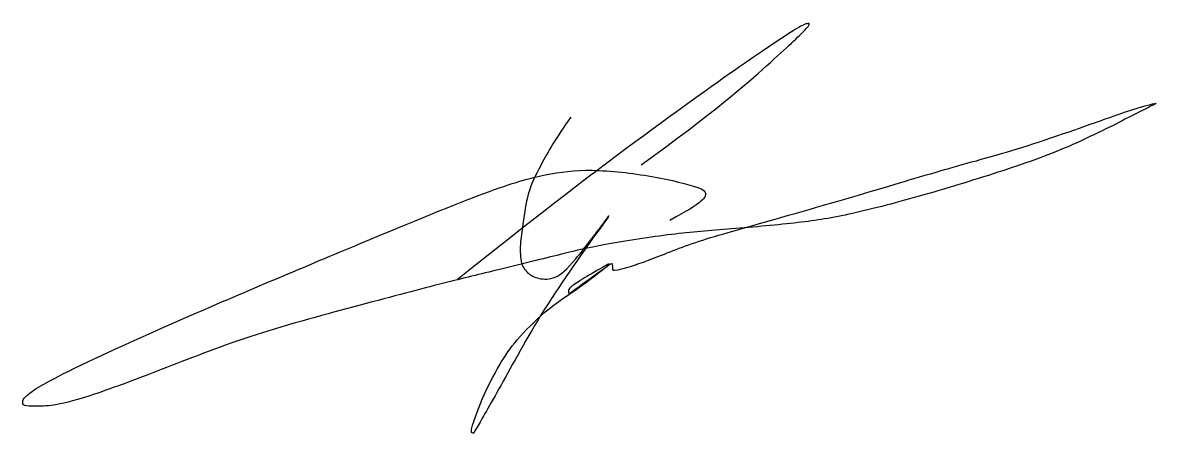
# Model space of a CAD drawing. Header units: inches. Extents: x 27.76 to 35.96, y 9.39 to 12.36.
import ezdxf

# ---------------------------------------------------------------- set-up
doc = ezdxf.new("R2010")
doc.units = ezdxf.units.IN
doc.header["$MEASUREMENT"] = 0
doc.layers.add('Sign', color=5, linetype='Continuous')

msp = doc.modelspace()

# ---------------------------------------------------------------- linework, layer by layer
at = {"layer": 'Sign'}
for points in [[(32.2324, 11.3301), (32.7622, 11.7102), (33.207, 12.1039), (33.4549, 12.3347), (33.4549, 12.3652), (33.2919, 12.2906), (31.9268, 11.3199), (30.9047, 10.5019)], [(31.7231, 11.6735), (31.617, 11.5251), (31.495, 11.313), (31.4048, 11.1221), (31.3793, 10.906), (31.3559, 10.7772), (31.3559, 10.6198), (31.4054, 10.547), (31.486, 10.5015), (31.611, 10.5015), (31.732, 10.6055), (32.0144, 10.9801), (32.0144, 10.9827), (31.5306, 10.311), (31.2141, 9.7249), (31.0209, 9.392), (31.0209, 9.3908), (31.0096, 9.3908), (30.9949, 9.408), (31.0897, 9.6702), (31.2284, 9.9262), (31.3351, 10.0747), (31.5715, 10.3089), (31.7724, 10.4301), (32.0088, 10.6142), (32.0088, 10.6225), (31.8268, 10.5159), (31.7221, 10.4511), (31.7013, 10.4205), (31.708, 10.3985), (31.7111, 10.3985), (32.015, 10.6204), (32.0234, 10.6204), (32.0234, 10.5784), (32.0234, 10.5553), (32.2693, 10.6288), (32.6018, 10.7719), (33.0768, 10.9), (34.0231, 11.1746), (34.4637, 11.3091), (35.0455, 11.4637), (35.7687, 11.7293), (35.957, 11.7764), (35.9637, 11.7764), (35.7754, 11.6822), (35.3012, 11.4402), (34.7899, 11.2654), (34.1912, 11.0839), (33.6733, 10.9527), (33.347, 10.9057), (32.7954, 10.8586), (32.4251, 10.8299), (31.861, 10.7364), (31.6813, 10.6889), (31.1501, 10.5598), (30.8166, 10.4791), (30.1855, 10.3124), (29.3711, 10.0929), (28.7547, 9.8439), (28.1875, 9.6352), (27.9724, 9.5867), (27.8479, 9.5867), (27.7615, 9.5867), (27.7615, 9.6183), (27.7615, 9.6438), (27.9143, 9.7644), (28.924, 10.2262), (30.2712, 10.7912), (31.1885, 11.1701), (31.5473, 11.2648), (31.8485, 11.3054), (32.3263, 11.2514), (32.6952, 11.1566), (32.6952, 11.1242), (32.6952, 11.0658), (32.438, 10.9279)]]:
    msp.add_open_spline(points, degree=3, dxfattribs=at)

doc.saveas('drawing.dxf')
